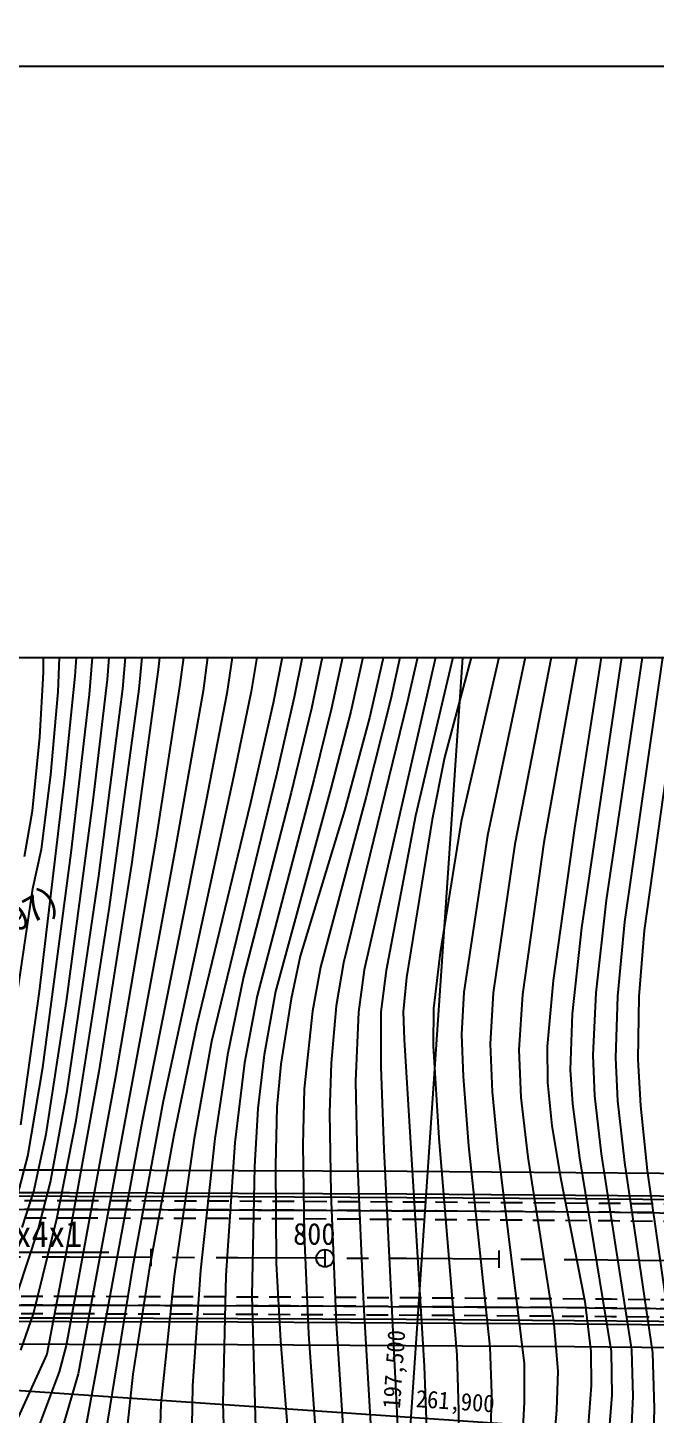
# Model space of a CAD drawing. Header units: millimetres. Extents: x 9574 to 10370, y 1103 to 1809.
# Drawn here: x 10026.1 to 10098.2, y 1464.2 to 1623.5 of the extents above; entities that cross this region are included whole.
import ezdxf
from ezdxf.enums import TextEntityAlignment as Align
from ezdxf.xclip import XClip

# ---------------------------------------------------------------- set-up
doc = ezdxf.new("R2010")
doc.units = ezdxf.units.MM
doc.header["$LTSCALE"] = 10
doc.header["$MEASUREMENT"] = 0
doc.header["$XCLIPFRAME"] = 2
doc.linetypes.add('CENTER', pattern=[2, 1.25, -0.25, 0.25, -0.25])
doc.linetypes.add('HIDDEN', pattern=[0.375, 0.25, -0.125])
doc.layers.add('TX-PAPR', color=2, linetype='Continuous', plot=False)
doc.layers.add('TZ-BASE', color=253, linetype='Continuous')
doc.layers.add('TZ-CABL', color=4, linetype='Continuous')
doc.styles.add('HANA', font='GulimChe.ttf')
doc.styles.get("Standard").update_dxf_attribs({"font": 'GulimChe.ttf'})
doc.linetypes.add('ZIGZAG', pattern='A,0.0001,-0.2,[131,ltypeshp.shx,S=0.2,R=0,X=-0.2,Y=0],-0.4,[131,ltypeshp.shx,S=0.2,R=180,X=0.2,Y=0],-0.2', length=0.8001)
doc.dimstyles.get("Standard").update_dxf_attribs({"dimtxt": 0.18, "dimasz": 0.18, "dimexe": 0.18, "dimexo": 0.0625, "dimgap": 0.09, "dimtad": 0, "dimtih": 1, "dimtoh": 1, "dimdec": 4, "dimzin": 0, "dimdsep": 46, "dimtxsty": 'Standard', "dimcen": 0.09, "dimadec": 0, "dimazin": 0, "dimtfac": 1, "dimtdec": 4, "dimtofl": 0, "dimtmove": 0, "dimatfit": 3, "dimfxl": 0, "dimtolj": 1, "dimtzin": 0, "dimarcsym": 0})

# ---------------------------------------------------------------- blocks, each defined once
blk = doc.blocks.new('JD-DHGFJ67SF3CG')
at = {"layer": 'TZ-BASE'}
for p, q in [((398.06, -184.72), (424.71, 205.96)), ((77.04, 110.67), (702.24, 68.03)), ((432.45, 94.99, 299), (425.09, 53.77, 299)), ((429.41, 92.99, 298), (421.76, 53.56, 298)), ((426.5, 91.88, 297), (418.61, 54.58, 297)), ((420.1, 87.7, 295), (413.68, 63.51, 295)), ((423.05, 88.55, 296), (415.57, 56.16, 296)), ((367.58, 73.28, 273), (367.6, 84.98, 273)), ((382.09, 85.67, 280), (380.75, 73.64, 280)), ((378.56, 71.39, 279), (379.83, 83.74, 279)), ((384.79, 84.1, 281), (383.27, 71.9, 281)), ((433.04, 83.82, 300), (428.61, 55.41, 300)), ((374.93, 72.49, 277), (375.68, 82.23, 277)), ((376.69, 71.41, 278), (377.69, 82.33, 278)), ((387.44, 82.19, 282), (385.92, 71.18, 282)), ((416.32, 82.18, 294), (410.33, 56.84, 294)), ((369.27, 71.08, 274), (369.63, 80.08, 274)), ((371.24, 72.87, 275), (371.68, 79.9, 275)), ((390.01, 79.9, 283), (388.64, 70.89, 283)), ((437.17, 80.4, 302), (432.27, 47.15, 302)), ((439.53, 80.63, 303), (434.36, 44.66, 303)), ((436.65, 43.65, 304), (441.76, 79.98, 304)), ((372.87, 70.75, 276), (373.55, 79.35, 276)), ((392.83, 79.58, 284), (391.45, 71.09, 284)), ((407.21, 78.47, 290), (406.59, 74.8, 290)), ((434.58, 78.69, 301), (429.43, 43.95, 301)), ((395.31, 76.63, 285), (393.99, 69.78, 285)), ((397.57, 76.34, 286), (396.4, 70.46, 286)), ((399.82, 75.98, 287), (398.4, 69.14, 287)), ((402.06, 75.51, 288), (400.7, 69.18, 288)), ((404.29, 75.03, 289), (402.91, 68.81, 289)), ((412.65, 75.13, 293), (404.44, 39.12, 293)), ((408.8, 76.15, 291), (407.52, 70.28, 291)), ((410.82, 76.11, 292), (409.42, 69.99, 292)), ((367.17, 65.86, 273), (367.58, 73.28, 273)), ((380.75, 73.64, 280), (377.71, 51.23, 280)), ((406.59, 74.8, 290), (405.05, 68.09, 290)), ((370.03, 61.22, 275), (371.24, 72.87, 275)), ((373.3, 58.6, 277), (374.93, 72.49, 277)), ((383.27, 71.9, 281), (380.49, 54.03, 281)), ((368.44, 61.55, 274), (369.27, 71.08, 274)), ((370.77, 52.58, 276), (372.87, 70.75, 276)), ((373.95, 49.92, 278), (376.69, 71.41, 278)), ((375.18, 46.33, 279), (378.56, 71.39, 279)), ((385.92, 71.18, 282), (382.77, 53.18, 282)), ((388.64, 70.89, 283), (386.29, 58.58, 283)), ((391.45, 71.09, 284), (389.43, 61.31, 284)), ((396.4, 70.46, 286), (394.39, 61.74, 286)), ((407.52, 70.28, 291), (404.68, 59.03, 291)), ((393.99, 69.78, 285), (391.39, 58.3, 285)), ((398.4, 69.14, 287), (396.06, 59.49, 287)), ((400.7, 69.18, 288), (398.65, 60.95, 288)), ((402.91, 68.81, 289), (400.62, 59.95, 289)), ((409.42, 69.99, 292), (402.06, 39.93, 292)), ((405.05, 68.09, 290), (402.19, 57.43, 290)), ((366.33, 57.4, 273), (367.17, 65.86, 273)), ((413.68, 63.51, 295), (412.27, 56.4, 295)), ((367.13, 36.65, 275), (370.03, 61.22, 275)), ((367.34, 53.01, 274), (368.44, 61.55, 274)), ((389.43, 61.31, 284), (381.35, 24.05, 284)), ((394.39, 61.74, 286), (386.9, 30.89, 286)), ((398.65, 60.95, 288), (392.13, 36.16, 288)), ((396.06, 59.49, 287), (390.58, 38.31, 287)), ((400.62, 59.95, 289), (394.25, 36.64, 289)), ((404.68, 59.03, 291), (399.41, 39.44, 291)), ((365.39, 52.15, 273), (366.33, 57.4, 273)), ((370.24, 35.48, 277), (373.3, 58.6, 277)), ((386.29, 58.58, 283), (378.91, 21.76, 283)), ((391.39, 58.3, 285), (385.16, 32.71, 285)), ((402.19, 57.43, 290), (397.09, 40.7, 290)), ((410.33, 56.84, 294), (406.95, 39.04, 294)), ((412.27, 56.4, 295), (409.31, 38.25, 295)), ((415.57, 56.16, 296), (413.16, 41.11, 296)), ((418.61, 54.58, 297), (415.91, 36.58, 297)), ((428.61, 55.41, 300), (426.15, 37.89, 300)), ((366.36, 48.46, 274), (367.34, 53.01, 274)), ((367.52, 27.92, 276), (370.77, 52.58, 276)), ((382.77, 53.18, 282), (371.55, -7.28, 282)), ((380.49, 54.03, 281), (375.88, 27.08, 281)), ((421.76, 53.56, 298), (419.28, 36.49, 298)), ((425.09, 53.77, 299), (422.63, 36.28, 299)), ((377.71, 51.23, 280), (373.96, 27.45, 280)), ((370.32, 25.21, 278), (373.95, 49.92, 278)), ((363.19, 26.82, 274), (366.36, 48.46, 274)), ((371.34, 21.83, 279), (375.18, 46.33, 279)), ((432.27, 47.15, 302), (431.06, 36.49, 302)), ((434.36, 44.66, 303), (433.54, 36.1, 303)), ((429.43, 43.95, 301), (428.36, 34.07, 301)), ((436.05, 36.06, 304), (436.65, 43.65, 304)), ((397.09, 40.7, 290), (396.05, 35.78, 290)), ((402.06, 39.93, 292), (401.22, 35.01, 292)), ((413.16, 41.11, 296), (412.39, 34.68, 296)), ((390.58, 38.31, 287), (388.74, 29.38, 287)), ((399.41, 39.44, 291), (398.51, 34.38, 291)), ((404.44, 39.12, 293), (403.77, 34.25, 293)), ((406.95, 39.04, 294), (406.37, 34.29, 294)), ((409.31, 38.25, 295), (408.93, 34.29, 295)), ((364.98, 21.31, 275), (367.13, 36.65, 275)), ((394.25, 36.64, 289), (392.95, 29.37, 289)), ((426.15, 37.89, 300), (425.47, 30.31, 300)), ((367.88, 20.25, 277), (370.24, 35.48, 277)), ((392.13, 36.16, 288), (390.7, 28.43, 288)), ((396.05, 35.78, 290), (394.85, 28.28, 290)), ((415.91, 36.58, 297), (415.63, 31.7, 297)), ((419.28, 36.49, 298), (418.92, 30.64, 298)), ((422.63, 36.28, 299), (422.21, 29.92, 299)), ((431.06, 36.49, 302), (430.72, 29.31, 302)), ((433.54, 36.1, 303), (433.33, 29.01, 303)), ((435.94, 28.84, 304), (436.05, 36.06, 304)), ((398.51, 34.38, 291), (397.55, 25.46, 291)), ((401.22, 35.01, 292), (400.63, 28.42, 292)), ((403.77, 34.25, 293), (403.45, 26.34, 293)), ((406.37, 34.29, 294), (406.35, 27.97, 294)), ((408.93, 34.29, 295), (409.05, 31.11, 295)), ((412.39, 34.68, 296), (412.37, 30.39, 296)), ((428.36, 34.07, 301), (428.11, 27.64, 301)), ((385.16, 32.71, 285), (382.56, 20.15, 285)), ((386.9, 30.89, 286), (384.89, 19.75, 286)), ((409.05, 31.11, 295), (411.34, -6.4, 295)), ((412.37, 30.39, 296), (413.04, 19.81, 296)), ((415.63, 31.7, 297), (415.81, 26.88, 297)), ((418.92, 30.64, 298), (419.16, 25.13, 298)), ((425.47, 30.31, 300), (425.51, 26.2, 300)), ((388.74, 29.38, 287), (387.27, 19.77, 287)), ((392.95, 29.37, 289), (392.23, 23.2, 289)), ((422.21, 29.92, 299), (422.46, 24.45, 299)), ((430.72, 29.31, 302), (430.91, 24.64, 302)), ((433.33, 29.01, 303), (433.57, 24.08, 303)), ((436.22, 23.51, 304), (435.94, 28.84, 304)), ((365.79, 17.72, 276), (367.52, 27.92, 276)), ((373.96, 27.45, 280), (370.1, 6.26, 280)), ((390.7, 28.43, 288), (389.59, 19.31, 288)), ((394.85, 28.28, 290), (394.4, 23.37, 290)), ((400.63, 28.42, 292), (400.46, 22.75, 292)), ((406.35, 27.97, 294), (406.71, 18.49, 294)), ((428.11, 27.64, 301), (428.38, 23.74, 301)), ((375.88, 27.08, 281), (370.2, -4.04, 281)), ((403.45, 26.34, 293), (403.63, 17.38, 293)), ((415.81, 26.88, 297), (416.43, 18.92, 297)), ((425.51, 26.2, 300), (426.02, 21.2, 300)), ((368.38, 14.72, 278), (370.32, 25.21, 278)), ((381.35, 24.05, 284), (377.8, 4.93, 284)), ((397.55, 25.46, 291), (397.4, 19.08, 291)), ((419.16, 25.13, 298), (419.81, 18.42, 298)), ((422.46, 24.45, 299), (423.27, 17.62, 299)), ((430.91, 24.64, 302), (431.68, 18, 302)), ((433.57, 24.08, 303), (434.37, 17.01, 303)), ((392.23, 23.2, 289), (391.84, 16.54, 289)), ((394.4, 23.37, 290), (394.24, 16.7, 290)), ((400.46, 22.75, 292), (400.61, 13.42, 292)), ((428.38, 23.74, 301), (429.2, 17.53, 301)), ((437.02, 16.06, 304), (436.22, 23.51, 304)), ((369.12, 10.54, 279), (371.34, 21.83, 279)), ((378.91, 21.76, 283), (371.85, -16.55, 283)), ((426.02, 21.2, 300), (427.01, 15.27, 300)), ((366.47, 13.68, 277), (367.88, 20.25, 277)), ((382.56, 20.15, 285), (379.78, 4.94, 285)), ((384.89, 19.75, 286), (382.61, 3.94, 286)), ((387.27, 19.77, 287), (385.63, 4.63, 287)), ((389.59, 19.31, 288), (388.54, 4.02, 288)), ((413.04, 19.81, 296), (415.1, -5.14, 296)), ((364.61, 13.17, 276), (365.79, 17.72, 276)), ((397.4, 19.08, 291), (397.55, 8.67, 291)), ((406.71, 18.49, 294), (409.5, -38.03, 294)), ((416.43, 18.92, 297), (418.87, -4.23, 297)), ((419.81, 18.42, 298), (422.83, -6.11, 298)), ((423.27, 17.62, 299), (426.25, -1.54, 299)), ((429.2, 17.53, 301), (432.82, -4.7, 301)), ((431.68, 18, 302), (435.18, -4.51, 302)), ((391.84, 16.54, 289), (391.51, 1.66, 289)), ((394.24, 16.7, 290), (394.33, 5.38, 290)), ((403.63, 17.38, 293), (404.38, 0.69, 293)), ((434.37, 17.01, 303), (437.58, -4.86, 303)), ((439.92, -4.22, 304), (437.02, 16.06, 304)), ((366.94, 9.11, 278), (368.38, 14.72, 278)), ((427.01, 15.27, 300), (429.8, 1.02, 300)), ((365.15, 9.52, 277), (366.47, 13.68, 277)), ((400.61, 13.42, 292), (401.24, -1.47, 292)), ((79.75, 10.25), (698.74, -31.97)), ((366.43, -0.39, 279), (369.12, 10.54, 279)), ((363.47, -1.33, 278), (366.94, 9.11, 278)), ((397.55, 8.67, 291), (398.05, -2.69, 291)), ((379.93, 7.08), (379.93, 5.08)), ((399.93, 7), (399.92, 5)), ((419.93, 6.88), (419.92, 4.88)), ((370.1, 6.26, 280), (367.97, -5.02, 280)), ((377.8, 4.93, 284), (374.66, -14.37, 284)), ((379.78, 4.94, 285), (377.86, -7.32, 285)), ((394.33, 5.38, 290), (394.81, -3.49, 290)), ((382.61, 3.94, 286), (381.05, -10.74, 286)), ((385.63, 4.63, 287), (384.69, -8.67, 287)), ((388.54, 4.02, 288), (388.18, -10.65, 288)), ((391.51, 1.66, 289), (391.98, -14.82, 289)), ((404.38, 0.69, 293), (407.77, -58.69, 293)), ((429.8, 1.02, 300), (430.48, -4.7, 300)), ((364.99, -4.55, 279), (366.43, -0.39, 279)), ((401.24, -1.47, 292), (403.51, -36.84, 292)), ((426.25, -1.54, 299), (426.68, -6.96, 299)), ((398.05, -2.69, 291), (399.77, -26.95, 291)), ((370.2, -4.04, 281), (369.39, -7.04, 281)), ((394.81, -3.49, 290), (397.43, -36.49, 290)), ((418.87, -4.23, 297), (419.06, -9.5, 297)), ((430.48, -4.7, 300), (430.54, -8.61, 300)), ((432.82, -4.7, 301), (432.89, -9.73, 301)), ((435.18, -4.51, 302), (435.33, -9.88, 302)), ((367.97, -5.02, 280), (363.67, -14.46, 280)), ((415.1, -5.14, 296), (415.29, -11.46, 296)), ((422.83, -6.11, 298), (422.83, -10.55, 298)), ((437.58, -4.86, 303), (437.77, -11.27, 303)), ((369.39, -7.04, 281), (366.4, -15.03, 281)), ((371.55, -7.28, 282), (369.15, -15.57, 282)), ((377.86, -7.32, 285), (377.14, -14.12, 285)), ((411.34, -6.4, 295), (412.45, -37.93, 295)), ((426.68, -6.96, 299), (426.56, -11.4, 299)), ((384.69, -8.67, 287), (384.57, -15.89, 287)), ((419.06, -9.5, 297), (418.86, -18.33, 297)), ((430.54, -8.61, 300), (430.18, -13.22, 300)), ((381.05, -10.74, 286), (380.86, -16.78, 286)), ((388.18, -10.65, 288), (388.43, -18.13, 288)), ((422.83, -10.55, 298), (422.47, -17.29, 298)), ((432.89, -9.73, 301), (432.45, -15.49, 301)), ((435.33, -9.88, 302), (434.98, -16.61, 302)), ((415.29, -11.46, 296), (415.27, -25.93, 296)), ((426.56, -11.4, 299), (425.98, -17.81, 299)), ((437.77, -11.27, 303), (437.34, -27.35, 303))]:
    blk.add_line(p, q, dxfattribs=at)
at = {"layer": 'TZ-BASE', "linetype": 'CENTER', "flags": 128}
blk.add_lwpolyline([(699.86, 0, 0.015501), (79.96, 2.48), (0, 0)], format="xyb", dxfattribs=at)
at = {"layer": 'TZ-BASE'}
blk.add_circle((399.93, 6), 1, dxfattribs=at)
for radius in [10010, 10010, 10007.4, 10007, 9993, 9992.6, 9990, 9990]:
    blk.add_arc((349.93, -9993.88), radius, 87.994643, 91.546982, dxfattribs=at)
at = {"layer": 'TZ-BASE', "style": 'HANA'}
for s, height, rotation, p in [('800', 2.5, 359.7135, (396.28, 7.56)), ('197,500', 2, 86.0983, (408.55, -11.35)), ('261,900', 2, 356.0983, (410.33, -11.1))]:
    blk.add_text(s, height=height, rotation=rotation, dxfattribs=at).set_placement(p)

msp = doc.modelspace()

# ---------------------------------------------------------------- linework, layer by layer
at = {"layer": 'TX-PAPR'}
msp.add_lwpolyline([(9573.89, 1103.05), (10369.89, 1103.05), (10369.89, 1619.05), (9573.89, 1619.05)], close=True, dxfattribs=at)
at = {"layer": 'TX-PAPR', "flags": 128}
msp.add_lwpolyline([(10357.55, 1401.15), (9662.94, 1401.15), (9657.69, 1551.15), (10362.8, 1551.15), (10357.55, 1401.15)], dxfattribs=at)
at = {"layer": 'TZ-CABL', "linetype": 'HIDDEN'}
for points in [[(9660.11, 1482.64, -0.009293), (10031.97, 1488.75, -0.008207), (10360.4, 1482.64, -0.008207)], [(9660.14, 1481.64, -0.009293), (10031.97, 1487.75, -0.008207), (10360.37, 1481.64, -0.008207)], [(9660.18, 1480.64, -0.009293), (10031.97, 1486.75, -0.008207), (10360.33, 1480.64, -0.008207)], [(9660.47, 1471.68, -0.009274), (10031.59, 1477.75, -0.008207), (10360.02, 1471.65)], [(9660.51, 1470.68, -0.009274), (10031.59, 1476.75, -0.008207), (10359.98, 1470.65)], [(9660.54, 1469.68, -0.009274), (10031.59, 1475.75, -0.008207), (10359.95, 1469.65)]]:
    msp.add_lwpolyline(points, format="xyb", dxfattribs=at)
at = {"layer": 'TZ-CABL', "linetype": 'ZIGZAG', "ltscale": 0.5}
for points in [[(9660.14, 1481.64, -0.009293), (10031.97, 1487.75, -0.008207), (10360.37, 1481.64, -0.008207)], [(9660.51, 1470.68, -0.009274), (10031.59, 1476.75, -0.008207), (10359.98, 1470.65)]]:
    msp.add_lwpolyline(points, format="xyb", dxfattribs=at)

# ---------------------------------------------------------------- block references
at = {"layer": 'TZ-BASE'}
ref = msp.add_blockref('JD-DHGFJ67SF3CG', (9660.32, 1476.15), dxfattribs=at)
XClip(ref).set_block_clipping_path([(697.2310137717, -75.0000549746), (2.6260664882, -75.000000207), (-2.6260664881, 75.0000002071), (702.4831704018, 74.9999446113)])

# ---------------------------------------------------------------- texts
msp.add_text('(KPR318K597)', height=3, rotation=29.296, dxfattribs=at).set_placement((10009.71, 1511.08))
msp.add_text('Ø54x4x1', height=3, rotation=0.1091, dxfattribs=at).set_placement((10025.09, 1484.92), align=Align.MIDDLE)

# ---------------------------------------------------------------- leaders
msp.add_leader([(10010.75, 1482.83), (10035.4, 1482.85)], dimstyle='Standard', override={"dimtxt": 3, "dimasz": 3, "dimexe": 2, "dimexo": 3, "dimgap": 1, "dimtad": 0, "dimtih": 0, "dimcen": 1, "dimaunit": 1, "dimadec": 8, "dimtix": 1, "dimtofl": 1, "dimtmove": 2, "dimtvp": 2}, dxfattribs=at)

doc.saveas('drawing.dxf')
